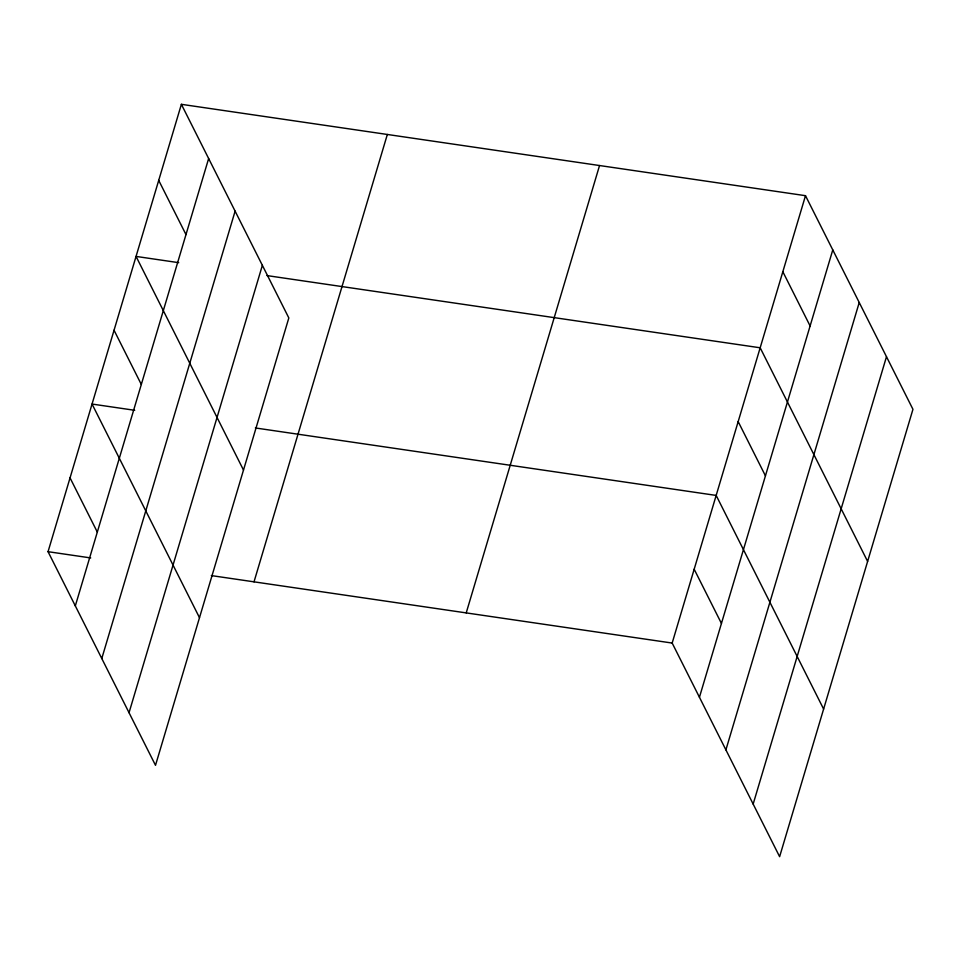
<?xml version="1.0" encoding="UTF-8"?>
<svg xmlns="http://www.w3.org/2000/svg" width="961" height="961" viewBox="0 0 961 961"><rect width="100%" height="100%" fill="white"/><g stroke="black" fill="none" stroke-linecap="round" stroke-linejoin="round"><path stroke-width="1.44" d="M181.377 104.317L288.829 317.947L155.502 765.316L48.05 551.686L181.377 104.317L805.498 195.684L912.95 409.314L779.623 856.683L672.171 643.053L805.498 195.684M75.318 605.898L208.645 158.541M101.782 658.513L235.109 211.144M129.038 712.714L262.365 265.344M254.016 581.837L387.343 134.468M466.217 612.902L599.544 165.532M699.44 697.266L832.779 249.908M725.903 749.868L859.23 302.511M753.16 804.069L886.486 356.711M178.71 262.665L136.054 256.419L243.493 470.061M266.978 275.591L760.175 347.786L867.615 561.416M134.708 410.299L92.052 404.052L199.492 617.683M255.35 427.957L716.173 495.42L823.613 709.05M48.05 551.686L90.718 557.933M211.348 575.591L672.171 643.053M782.843 271.735L810.111 325.959M738.168 421.603L765.437 475.827M694.178 569.236L721.447 623.449M158.709 180.368L185.99 234.592M114.047 330.236L141.315 384.46M70.045 477.869L97.313 532.082"/></g></svg>
